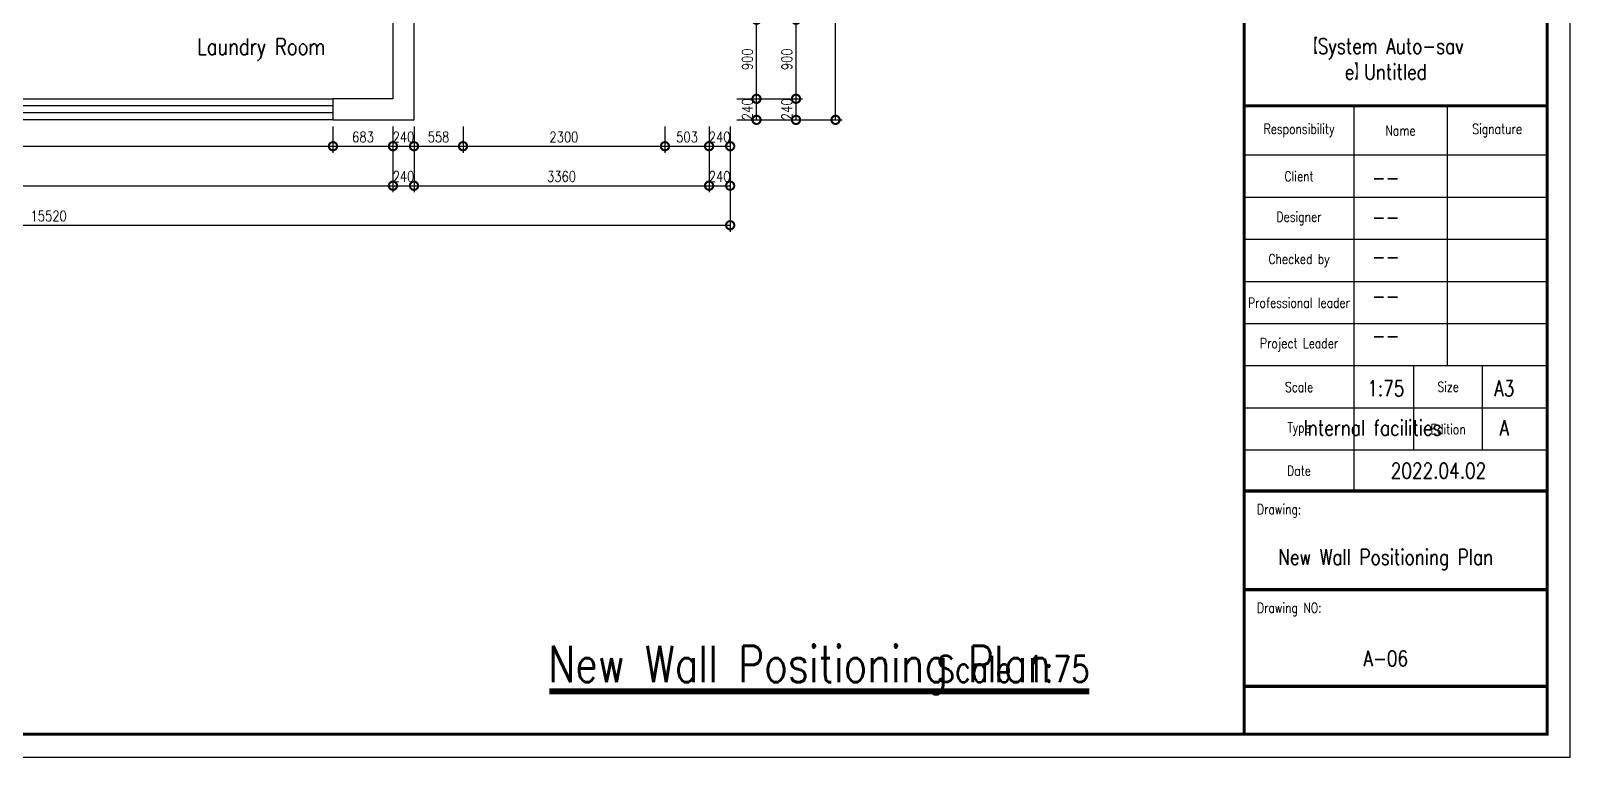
# Model space of a CAD drawing. Header units: millimetres. Extents: x 0 to 211505, y 0 to 22276.
# Drawn here: x 85973 to 103503, y 0 to 8272 of the extents above; entities that cross this region are included whole.
import ezdxf
from ezdxf.enums import TextEntityAlignment as Align

# ---------------------------------------------------------------- set-up
doc = ezdxf.new("R2010")
doc.units = ezdxf.units.MM
for name, color, linetype in [('P-墙体', 160, 'Continuous'), ('P-房间名', 2, 'Continuous'), ('P-标注', 44, 'Continuous'), ('P-玻璃窗', 136, 'Continuous'), ('V-文字', 50, 'Continuous')]:
    doc.layers.add(name, color=color, linetype=linetype)
doc.styles.add('标准', font='simplex.shx', dxfattribs={"width": 0.8, "bigfont": 'gbcbig.shx'})
doc.dimstyles.new('sjj_1-075', dxfattribs={"dimscale": 75, "dimtxt": 1.6, "dimasz": 2.5, "dimexe": 1, "dimexo": 1, "dimgap": 0.6, "dimtad": 1, "dimdec": 0, "dimzin": 12, "dimdsep": 46, "dimtxsty": '标准', "dimblk": 'DOTSMALL', "dimblk1": 'DOTSMALL', "dimblk2": 'DOTSMALL', "dimcen": 0.125, "dimclrd": 3, "dimclre": 3, "dimclrt": 14, "dimadec": 0, "dimazin": 0, "dimtfac": 1, "dimtdec": 0, "dimtix": 1, "dimtmove": 2, "dimatfit": 3, "dimldrblk": 'DOTSMALL', "dimfxl": 6, "dimfxlon": 1, "dimtvp": 1, "dimtolj": 1, "dimtzin": 0, "dimarcsym": 0})

# ---------------------------------------------------------------- blocks, each defined once
blk = doc.blocks.new('_DotSmall')
at = {"color": 0, "linetype": 'ByBlock', "const_width": 0.5}
blk.add_lwpolyline([(-0.0625, 0, 1), (0.0625, 0, 1)], format="xyb", close=True, dxfattribs=at)
blk = doc.blocks.new('*D1500')
at = {"layer": 'DEFPOINTS', "color": 0}
for p in [(94687, 18168), (95137, 18168), (94687, 7258)]:
    blk.add_point(p, dxfattribs=at)
at = {"layer": 'P-标注', "color": 3, "lineweight": -2}
for p, q in [((94762, 18168), (95212, 18168)), ((95137, 7258), (95137, 18168)), ((94762, 7258), (95212, 7258))]:
    blk.add_line(p, q, dxfattribs=at)
at = {"layer": 'P-标注', "color": 3, "lineweight": -2, "xscale": 187.5, "yscale": 187.5, "zscale": 187.5}
for p, rotation in [((95137, 18168), 89.99998127603163), ((95137, 7258), 269.9999812760316)]:
    blk.add_blockref('_DotSmall', p, dxfattribs=dict(at, rotation=rotation))
at = {"layer": 'P-标注', "color": 14, "insert": (95032, 12713), "char_height": 120, "attachment_point": 5, "rotation": 90, "style": '标准'}
blk.add_mtext('\\A1;10910', dxfattribs=at)
blk = doc.blocks.new('*D1501')
at = {"layer": 'DEFPOINTS', "color": 0}
for p in [(78417, 6508), (93937, 6508), (93937, 6058)]:
    blk.add_point(p, dxfattribs=at)
at = {"layer": 'P-标注', "color": 3, "lineweight": -2}
for p, q in [((78417, 6433), (78417, 5983)), ((93937, 6433), (93937, 5983)), ((78417, 6058), (93937, 6058))]:
    blk.add_line(p, q, dxfattribs=at)
at = {"layer": 'P-标注', "color": 3, "lineweight": -2, "xscale": 187.5, "yscale": 187.5, "zscale": 187.5, "rotation": 180}
blk.add_blockref('_DotSmall', (78417, 6058), dxfattribs=at)
at = {"layer": 'P-标注', "color": 3, "lineweight": -2, "xscale": 187.5, "yscale": 187.5, "zscale": 187.5}
blk.add_blockref('_DotSmall', (93937, 6058), dxfattribs=at)
at = {"layer": 'P-标注', "color": 14, "insert": (86177, 6163), "char_height": 120, "attachment_point": 5, "style": '标准'}
blk.add_mtext('\\A1;15520', dxfattribs=at)
blk = doc.blocks.new('*D1519')
at = {"layer": 'DEFPOINTS', "color": 0}
for p in [(94237, 7498), (94687, 7498), (94237, 7258)]:
    blk.add_point(p, dxfattribs=at)
at = {"layer": 'P-标注', "color": 3, "lineweight": -2}
for p, q in [((94312, 7498), (94762, 7498)), ((94687, 7258), (94687, 7498)), ((94312, 7258), (94762, 7258))]:
    blk.add_line(p, q, dxfattribs=at)
at = {"layer": 'P-标注', "color": 3, "lineweight": -2, "xscale": 187.5, "yscale": 187.5, "zscale": 187.5}
for p, rotation in [((94687, 7498), 269.9999812760311), ((94687, 7258), 89.99998127603108)]:
    blk.add_blockref('_DotSmall', p, dxfattribs=dict(at, rotation=rotation))
at = {"layer": 'P-标注', "color": 14, "insert": (94582, 7378), "char_height": 120, "attachment_point": 5, "rotation": 90, "style": '标准'}
blk.add_mtext('\\A1;240', dxfattribs=at)
blk = doc.blocks.new('*D1520')
at = {"layer": 'DEFPOINTS', "color": 0}
for p in [(94237, 8398), (94687, 8398), (94237, 7498)]:
    blk.add_point(p, dxfattribs=at)
at = {"layer": 'P-标注', "color": 3, "lineweight": -2}
for p, q in [((94312, 8398), (94762, 8398)), ((94687, 7498), (94687, 8398)), ((94312, 7498), (94762, 7498))]:
    blk.add_line(p, q, dxfattribs=at)
at = {"layer": 'P-标注', "color": 3, "lineweight": -2, "xscale": 187.5, "yscale": 187.5, "zscale": 187.5}
for p, rotation in [((94687, 8398), 89.99998127603155), ((94687, 7498), 269.9999812760315)]:
    blk.add_blockref('_DotSmall', p, dxfattribs=dict(at, rotation=rotation))
at = {"layer": 'P-标注', "color": 14, "insert": (94582, 7948), "char_height": 120, "attachment_point": 5, "rotation": 90, "style": '标准'}
blk.add_mtext('\\A1;900', dxfattribs=at)
blk = doc.blocks.new('*D1532')
at = {"layer": 'DEFPOINTS', "color": 0}
for p in [(81097, 6958), (90097, 6958), (90097, 6508)]:
    blk.add_point(p, dxfattribs=at)
at = {"layer": 'P-标注', "color": 3, "lineweight": -2}
for p, q in [((81097, 6883), (81097, 6433)), ((90097, 6883), (90097, 6433)), ((81097, 6508), (90097, 6508))]:
    blk.add_line(p, q, dxfattribs=at)
at = {"layer": 'P-标注', "color": 3, "lineweight": -2, "xscale": 187.5, "yscale": 187.5, "zscale": 187.5, "rotation": 180}
blk.add_blockref('_DotSmall', (81097, 6508), dxfattribs=at)
at = {"layer": 'P-标注', "color": 3, "lineweight": -2, "xscale": 187.5, "yscale": 187.5, "zscale": 187.5}
blk.add_blockref('_DotSmall', (90097, 6508), dxfattribs=at)
at = {"layer": 'P-标注', "color": 14, "insert": (85597, 6613), "char_height": 120, "attachment_point": 5, "style": '标准'}
blk.add_mtext('\\A1;9000', dxfattribs=at)
blk = doc.blocks.new('*D1533')
at = {"layer": 'DEFPOINTS', "color": 0}
for p in [(90097, 6958), (90337, 6958), (90337, 6508)]:
    blk.add_point(p, dxfattribs=at)
at = {"layer": 'P-标注', "color": 3, "lineweight": -2}
for p, q in [((90097, 6883), (90097, 6433)), ((90337, 6883), (90337, 6433)), ((90097, 6508), (90337, 6508))]:
    blk.add_line(p, q, dxfattribs=at)
at = {"layer": 'P-标注', "color": 3, "lineweight": -2, "xscale": 187.5, "yscale": 187.5, "zscale": 187.5}
blk.add_blockref('_DotSmall', (90097, 6508), dxfattribs=at)
at = {"layer": 'P-标注', "color": 3, "lineweight": -2, "xscale": 187.5, "yscale": 187.5, "zscale": 187.5, "rotation": 180}
blk.add_blockref('_DotSmall', (90337, 6508), dxfattribs=at)
at = {"layer": 'P-标注', "color": 14, "insert": (90217, 6613), "char_height": 120, "attachment_point": 5, "style": '标准'}
blk.add_mtext('\\A1;240', dxfattribs=at)
blk = doc.blocks.new('*D1534')
at = {"layer": 'DEFPOINTS', "color": 0}
for p in [(90337, 6958), (93697, 6958), (93697, 6508)]:
    blk.add_point(p, dxfattribs=at)
at = {"layer": 'P-标注', "color": 3, "lineweight": -2}
for p, q in [((90337, 6883), (90337, 6433)), ((93697, 6883), (93697, 6433)), ((90337, 6508), (93697, 6508))]:
    blk.add_line(p, q, dxfattribs=at)
at = {"layer": 'P-标注', "color": 3, "lineweight": -2, "xscale": 187.5, "yscale": 187.5, "zscale": 187.5, "rotation": 180}
blk.add_blockref('_DotSmall', (90337, 6508), dxfattribs=at)
at = {"layer": 'P-标注', "color": 3, "lineweight": -2, "xscale": 187.5, "yscale": 187.5, "zscale": 187.5}
blk.add_blockref('_DotSmall', (93697, 6508), dxfattribs=at)
at = {"layer": 'P-标注', "color": 14, "insert": (92017, 6613), "char_height": 120, "attachment_point": 5, "style": '标准'}
blk.add_mtext('\\A1;3360', dxfattribs=at)
blk = doc.blocks.new('*D1535')
at = {"layer": 'DEFPOINTS', "color": 0}
for p in [(93697, 6958), (93937, 6958), (93937, 6508)]:
    blk.add_point(p, dxfattribs=at)
at = {"layer": 'P-标注', "color": 3, "lineweight": -2}
for p, q in [((93697, 6883), (93697, 6433)), ((93937, 6883), (93937, 6433)), ((93697, 6508), (93937, 6508))]:
    blk.add_line(p, q, dxfattribs=at)
at = {"layer": 'P-标注', "color": 3, "lineweight": -2, "xscale": 187.5, "yscale": 187.5, "zscale": 187.5}
blk.add_blockref('_DotSmall', (93697, 6508), dxfattribs=at)
at = {"layer": 'P-标注', "color": 3, "lineweight": -2, "xscale": 187.5, "yscale": 187.5, "zscale": 187.5, "rotation": 180}
blk.add_blockref('_DotSmall', (93937, 6508), dxfattribs=at)
at = {"layer": 'P-标注', "color": 14, "insert": (93817, 6613), "char_height": 120, "attachment_point": 5, "style": '标准'}
blk.add_mtext('\\A1;240', dxfattribs=at)
blk = doc.blocks.new('*D1563')
at = {"layer": 'DEFPOINTS', "color": 0}
for p in [(93937, 7498), (94237, 7498), (93937, 7258)]:
    blk.add_point(p, dxfattribs=at)
at = {"layer": 'P-标注', "color": 3, "lineweight": -2}
for p, q in [((94012, 7498), (94312, 7498)), ((94237, 7258), (94237, 7498)), ((94012, 7258), (94312, 7258))]:
    blk.add_line(p, q, dxfattribs=at)
at = {"layer": 'P-标注', "color": 3, "lineweight": -2, "xscale": 187.5, "yscale": 187.5, "zscale": 187.5}
for p, rotation in [((94237, 7498), 269.9999812760311), ((94237, 7258), 89.99998127603108)]:
    blk.add_blockref('_DotSmall', p, dxfattribs=dict(at, rotation=rotation))
at = {"layer": 'P-标注', "color": 14, "insert": (94132, 7378), "char_height": 120, "attachment_point": 5, "rotation": 90, "style": '标准'}
blk.add_mtext('\\A1;240', dxfattribs=at)
blk = doc.blocks.new('*D1564')
at = {"layer": 'DEFPOINTS', "color": 0}
for p in [(93937, 8398), (94237, 8398), (93937, 7498)]:
    blk.add_point(p, dxfattribs=at)
at = {"layer": 'P-标注', "color": 3, "lineweight": -2}
for p, q in [((94012, 8398), (94312, 8398)), ((94237, 7498), (94237, 8398)), ((94012, 7498), (94312, 7498))]:
    blk.add_line(p, q, dxfattribs=at)
at = {"layer": 'P-标注', "color": 3, "lineweight": -2, "xscale": 187.5, "yscale": 187.5, "zscale": 187.5}
for p, rotation in [((94237, 8398), 89.99998127603155), ((94237, 7498), 269.9999812760315)]:
    blk.add_blockref('_DotSmall', p, dxfattribs=dict(at, rotation=rotation))
at = {"layer": 'P-标注', "color": 14, "insert": (94132, 7948), "char_height": 120, "attachment_point": 5, "rotation": 90, "style": '标准'}
blk.add_mtext('\\A1;900', dxfattribs=at)
blk = doc.blocks.new('*D1577')
at = {"layer": 'DEFPOINTS', "color": 0}
for p in [(81816, 7258), (89414, 7258), (89414, 6958)]:
    blk.add_point(p, dxfattribs=at)
at = {"layer": 'P-标注', "color": 3, "lineweight": -2}
for p, q in [((81816, 7183), (81816, 6883)), ((89414, 7183), (89414, 6883)), ((81816, 6958), (89414, 6958))]:
    blk.add_line(p, q, dxfattribs=at)
at = {"layer": 'P-标注', "color": 3, "lineweight": -2, "xscale": 187.5, "yscale": 187.5, "zscale": 187.5, "rotation": 180}
blk.add_blockref('_DotSmall', (81816, 6958), dxfattribs=at)
at = {"layer": 'P-标注', "color": 3, "lineweight": -2, "xscale": 187.5, "yscale": 187.5, "zscale": 187.5}
blk.add_blockref('_DotSmall', (89414, 6958), dxfattribs=at)
at = {"layer": 'P-标注', "color": 14, "insert": (85615, 7063), "char_height": 120, "attachment_point": 5, "style": '标准'}
blk.add_mtext('\\A1;7599', dxfattribs=at)
blk = doc.blocks.new('*D1578')
at = {"layer": 'DEFPOINTS', "color": 0}
for p in [(89414, 7258), (90097, 7258), (90097, 6958)]:
    blk.add_point(p, dxfattribs=at)
at = {"layer": 'P-标注', "color": 3, "lineweight": -2}
for p, q in [((89414, 7183), (89414, 6883)), ((90097, 7183), (90097, 6883)), ((89414, 6958), (90097, 6958))]:
    blk.add_line(p, q, dxfattribs=at)
at = {"layer": 'P-标注', "color": 3, "lineweight": -2, "xscale": 187.5, "yscale": 187.5, "zscale": 187.5, "rotation": 180}
blk.add_blockref('_DotSmall', (89414, 6958), dxfattribs=at)
at = {"layer": 'P-标注', "color": 3, "lineweight": -2, "xscale": 187.5, "yscale": 187.5, "zscale": 187.5}
blk.add_blockref('_DotSmall', (90097, 6958), dxfattribs=at)
at = {"layer": 'P-标注', "color": 14, "insert": (89756, 7063), "char_height": 120, "attachment_point": 5, "style": '标准'}
blk.add_mtext('\\A1;683', dxfattribs=at)
blk = doc.blocks.new('*D1579')
at = {"layer": 'DEFPOINTS', "color": 0}
for p in [(90097, 7258), (90337, 7258), (90337, 6958)]:
    blk.add_point(p, dxfattribs=at)
at = {"layer": 'P-标注', "color": 3, "lineweight": -2}
for p, q in [((90097, 7183), (90097, 6883)), ((90337, 7183), (90337, 6883)), ((90097, 6958), (90337, 6958))]:
    blk.add_line(p, q, dxfattribs=at)
at = {"layer": 'P-标注', "color": 3, "lineweight": -2, "xscale": 187.5, "yscale": 187.5, "zscale": 187.5}
blk.add_blockref('_DotSmall', (90097, 6958), dxfattribs=at)
at = {"layer": 'P-标注', "color": 3, "lineweight": -2, "xscale": 187.5, "yscale": 187.5, "zscale": 187.5, "rotation": 180}
blk.add_blockref('_DotSmall', (90337, 6958), dxfattribs=at)
at = {"layer": 'P-标注', "color": 14, "insert": (90217, 7063), "char_height": 120, "attachment_point": 5, "style": '标准'}
blk.add_mtext('\\A1;240', dxfattribs=at)
blk = doc.blocks.new('*D1580')
at = {"layer": 'DEFPOINTS', "color": 0}
for p in [(90337, 7258), (90895, 7258), (90895, 6958)]:
    blk.add_point(p, dxfattribs=at)
at = {"layer": 'P-标注', "color": 3, "lineweight": -2}
for p, q in [((90337, 7183), (90337, 6883)), ((90895, 7183), (90895, 6883)), ((90337, 6958), (90895, 6958))]:
    blk.add_line(p, q, dxfattribs=at)
at = {"layer": 'P-标注', "color": 3, "lineweight": -2, "xscale": 187.5, "yscale": 187.5, "zscale": 187.5, "rotation": 180}
blk.add_blockref('_DotSmall', (90337, 6958), dxfattribs=at)
at = {"layer": 'P-标注', "color": 3, "lineweight": -2, "xscale": 187.5, "yscale": 187.5, "zscale": 187.5}
blk.add_blockref('_DotSmall', (90895, 6958), dxfattribs=at)
at = {"layer": 'P-标注', "color": 14, "insert": (90616, 7063), "char_height": 120, "attachment_point": 5, "style": '标准'}
blk.add_mtext('\\A1;558', dxfattribs=at)
blk = doc.blocks.new('*D1581')
at = {"layer": 'DEFPOINTS', "color": 0}
for p in [(90895, 7258), (93194, 7258), (93194, 6958)]:
    blk.add_point(p, dxfattribs=at)
at = {"layer": 'P-标注', "color": 3, "lineweight": -2}
for p, q in [((90895, 7183), (90895, 6883)), ((93194, 7183), (93194, 6883)), ((90895, 6958), (93194, 6958))]:
    blk.add_line(p, q, dxfattribs=at)
at = {"layer": 'P-标注', "color": 3, "lineweight": -2, "xscale": 187.5, "yscale": 187.5, "zscale": 187.5, "rotation": 180}
blk.add_blockref('_DotSmall', (90895, 6958), dxfattribs=at)
at = {"layer": 'P-标注', "color": 3, "lineweight": -2, "xscale": 187.5, "yscale": 187.5, "zscale": 187.5}
blk.add_blockref('_DotSmall', (93194, 6958), dxfattribs=at)
at = {"layer": 'P-标注', "color": 14, "insert": (92044, 7063), "char_height": 120, "attachment_point": 5, "style": '标准'}
blk.add_mtext('\\A1;2300', dxfattribs=at)
blk = doc.blocks.new('*D1582')
at = {"layer": 'DEFPOINTS', "color": 0}
for p in [(93194, 7258), (93697, 7258), (93697, 6958)]:
    blk.add_point(p, dxfattribs=at)
at = {"layer": 'P-标注', "color": 3, "lineweight": -2}
for p, q in [((93194, 7183), (93194, 6883)), ((93697, 7183), (93697, 6883)), ((93194, 6958), (93697, 6958))]:
    blk.add_line(p, q, dxfattribs=at)
at = {"layer": 'P-标注', "color": 3, "lineweight": -2, "xscale": 187.5, "yscale": 187.5, "zscale": 187.5, "rotation": 180}
blk.add_blockref('_DotSmall', (93194, 6958), dxfattribs=at)
at = {"layer": 'P-标注', "color": 3, "lineweight": -2, "xscale": 187.5, "yscale": 187.5, "zscale": 187.5}
blk.add_blockref('_DotSmall', (93697, 6958), dxfattribs=at)
at = {"layer": 'P-标注', "color": 14, "insert": (93446, 7063), "char_height": 120, "attachment_point": 5, "style": '标准'}
blk.add_mtext('\\A1;503', dxfattribs=at)
blk = doc.blocks.new('*D1583')
at = {"layer": 'DEFPOINTS', "color": 0}
for p in [(93697, 7258), (93937, 7258), (93937, 6958)]:
    blk.add_point(p, dxfattribs=at)
at = {"layer": 'P-标注', "color": 3, "lineweight": -2}
for p, q in [((93697, 7183), (93697, 6883)), ((93937, 7183), (93937, 6883)), ((93697, 6958), (93937, 6958))]:
    blk.add_line(p, q, dxfattribs=at)
at = {"layer": 'P-标注', "color": 3, "lineweight": -2, "xscale": 187.5, "yscale": 187.5, "zscale": 187.5}
blk.add_blockref('_DotSmall', (93697, 6958), dxfattribs=at)
at = {"layer": 'P-标注', "color": 3, "lineweight": -2, "xscale": 187.5, "yscale": 187.5, "zscale": 187.5, "rotation": 180}
blk.add_blockref('_DotSmall', (93937, 6958), dxfattribs=at)
at = {"layer": 'P-标注', "color": 14, "insert": (93817, 7063), "char_height": 120, "attachment_point": 5, "style": '标准'}
blk.add_mtext('\\A1;240', dxfattribs=at)
blk = doc.blocks.new('home_blk_128')
at = {"layer": 'P-玻璃窗'}
blk.add_lwpolyline([(243237.118834, 18545), (235638.464126, 18545), (235638.464126, 18785), (243237.118834, 18785)], close=True, dxfattribs=at)
for points in [[(243237.118834, 18705), (235638.464126, 18705)], [(243237.118834, 18625), (235638.464126, 18625)]]:
    blk.add_lwpolyline(points, dxfattribs=at)
blk = doc.blocks.new('title_block_a3')
at = {"color": 142}
for p, q in [((420, 0), (420, 297)), ((387.15, 98.9), (387.15, 40.4)), ((401.32, 98.9), (401.32, 59.4)), ((416.5, 91.4), (370.5, 91.4)), ((416.5, 85), (370.5, 85)), ((416.5, 78.6), (370.5, 78.6)), ((416.5, 72.2), (370.5, 72.2)), ((416.5, 65.8), (370.5, 65.8)), ((416.5, 59.4), (370.5, 59.4)), ((396.28, 46.77), (396.28, 59.4)), ((406.66, 46.77), (406.66, 59.4)), ((416.5, 53), (370.5, 53)), ((416.5, 46.6), (370.5, 46.6)), ((416.5, 40.4), (370.5, 40.4)), ((0, 0), (420, 0))]:
    blk.add_line(p, q, dxfattribs=at)
at = {"color": 142, "const_width": 0.5}
blk.add_lwpolyline([(3.5, 293.5), (416.5, 293.5), (416.5, 3.5), (3.5, 3.5)], close=True, dxfattribs=at)
at = {"color": 142, "ltscale": 2, "const_width": 0.5}
blk.add_lwpolyline([(370.5, 293.5), (370.5, 3.5)], dxfattribs=at)
at = {"color": 142, "const_width": 0.5}
for points in [[(370.5, 98.9), (416.5, 98.9)], [(370.43, 40.4), (416.5, 40.4)], [(370.5, 25.43), (416.5, 25.43)], [(370.5, 10.75), (416.5, 10.75)]]:
    blk.add_lwpolyline(points, dxfattribs=at)
at = {"color": 142, "ltscale": 2, "char_height": 1.5, "style": '标准'}
for s, insert, width, attachment_point in [('Responsibility', (378.83, 95.15), 16.6528, 5), ('Name', (394.24, 95.15), 14.1701, 5), ('Signature', (408.91, 95.15), 15.1772, 5), ('Client', (378.83, 88.2), 16.6528, 5), ('Designer ', (378.83, 81.8), 16.6528, 5), ('Checked by ', (378.83, 75.4), 16.6528, 5), ('Professional leader ', (378.83, 69), 16.6528, 5), ('Project Leader', (378.83, 62.6), 16.6528, 5), ('Scale', (378.83, 56.2), 16.6528, 5), ('Size', (401.47, 56.24), 10.3772, 5), ('Type', (378.83, 49.8), 16.6528, 5), ('Edition', (401.47, 49.8), 10.3772, 5), ('Date', (378.83, 43.5), 16.6528, 5), ('Drawing:', (372.44, 38.4), 44, 1), ('Drawing NO: ', (372.44, 23.43), 43.9606, 1)]:
    blk.add_mtext(s, dxfattribs=dict(at, insert=insert, width=width, attachment_point=attachment_point))
blk = doc.blocks.new('sjj_图纸名称3')
at = {"color": 142, "const_width": 0.885}
blk.add_lwpolyline([(0, 0), (82, 0)], dxfattribs=at)
at = {"color": 51, "style": '标准', "width": 0.8, "flags": 8}
blk.add_attdef('t_图纸标题', (-0.19, 1.39), '', height=5.5, dxfattribs=at)
at = {"color": 51, "style": '标准', "width": 0.8}
blk.add_attdef('t_标题比例', text='', height=4, dxfattribs=at).set_placement((82, 1.39), align=Align.RIGHT)

msp = doc.modelspace()

# ---------------------------------------------------------------- linework, layer by layer
at = {"layer": 'P-墙体'}
for p, q in [((90337.2, 7257.8), (90337.2, 8997.8)), ((90097.2, 8397.8), (90097.2, 7497.8)), ((90097.2, 7497.8), (89414.3, 7497.8)), ((89414.3, 7497.8), (89414.3, 7257.8)), ((89414.3, 7257.8), (90337.2, 7257.8))]:
    msp.add_line(p, q, dxfattribs=at)

# ---------------------------------------------------------------- block references
at = {"color": 0, "linetype": 'ByBlock', "xscale": 75.00187504687618, "yscale": 75.00187504687618, "zscale": 75.00187504687618}
msp.add_blockref('title_block_a3', (72001.8, 0), dxfattribs=at)
at = {"layer": 'P-玻璃窗', "color": 0, "linetype": 'ByBlock'}
msp.add_blockref('home_blk_128', (-153822.8, -11287.2), dxfattribs=at)
at = {"layer": 'V-文字', "color": 0, "linetype": 'ByBlock', "xscale": 75.00187504687618, "yscale": 75.00187504687618, "zscale": 75.00187504687618}
msp.add_blockref('sjj_图纸名称3', (91877.3, 750), dxfattribs=at).add_auto_attribs({'t_图纸标题': 'New Wall Positioning Plan', 't_标题比例': 'Scale 1:75'})

# ---------------------------------------------------------------- texts
at = {"layer": 'P-房间名', "insert": (88597.2, 8060.3), "char_height": 187.5, "attachment_point": 5, "style": '标准'}
msp.add_mtext('Laundry Room', dxfattribs=at)
at = {"layer": 'V-文字', "attachment_point": 5, "style": '标准'}
for s, insert, char_height in [('【System Auto-sav\\Pe】Untitled', (101402.5, 7950.2), 176.254), ('--', (101402.5, 6600.2), 176.25), ('--', (101402.5, 6150.2), 176.25), ('--', (101402.5, 5700.1), 176.25), ('--', (101402.5, 5250.1), 176.25), ('--', (101402.5, 4800.1), 176.25), ('1:75', (101402.5, 4200.1), 176.25), ('A3', (102752.6, 4200.1), 176.25), ('Internal facilities', (101252.5, 3750.1), 176.254), ('A', (102752.6, 3750.1), 176.3), ('2022.04.02', (102002.6, 3262.6), 176.25), ('New Wall Positioning Plan', (101402.5, 2250.1), 176.254), ('A-06', (101402.5, 1125), 176.25)]:
    msp.add_mtext(s, dxfattribs=dict(at, insert=insert, char_height=char_height))

# ---------------------------------------------------------------- dimensions: what is measured, and where the dimension line sits
at = {"layer": 'P-标注'}
for base, p1, p2, picture, middle in [((95137.2, 18167.8), (94687.2, 7257.8), (94687.2, 18167.8), '*D1500', (95032.2, 12712.8)), ((94237.2, 8397.8), (93937.2, 7497.8), (93937.2, 8397.8), '*D1564', (94132.2, 7947.8)), ((94687.2, 8397.8), (94237.2, 7497.8), (94237.2, 8397.8), '*D1520', (94582.2, 7947.8)), ((94237.2, 7497.8), (93937.2, 7257.8), (93937.2, 7497.8), '*D1563', (94132.2, 7377.8)), ((94687.2, 7497.8), (94237.2, 7257.8), (94237.2, 7497.8), '*D1519', (94582.2, 7377.8))]:
    dim = msp.add_linear_dim(base=base, p1=p1, p2=p2, angle=89.99998, dimstyle='sjj_1-075', dxfattribs=at)
    dim.commit()
    dim.dimension.update_dxf_attribs({"geometry": picture, "text_midpoint": middle})
for base, p1, p2, picture, middle in [((89414.3, 6957.8), (81815.6, 7257.8), (89414.3, 7257.8), '*D1577', (85614.9, 7062.8)), ((90097.2, 6957.8), (89414.3, 7257.8), (90097.2, 7257.8), '*D1578', (89755.7, 7062.8)), ((90337.2, 6957.8), (90097.2, 7257.8), (90337.2, 7257.8), '*D1579', (90217.2, 7062.8)), ((90894.6881, 6957.8178), (90337.1544, 7257.8178), (90894.6881, 7257.8178), '*D1580', (90615.9212, 7062.8178)), ((93194.2284, 6957.8178), (90894.6881, 7257.8178), (93194.2284, 7257.8178), '*D1581', (92044.4582, 7062.8178)), ((93697.2, 6957.8), (93194.2, 7257.8), (93697.2, 7257.8), '*D1582', (93445.7, 7062.8)), ((93937.2, 6957.8), (93697.2, 7257.8), (93937.2, 7257.8), '*D1583', (93817.2, 7062.8)), ((90097.2, 6507.8), (81097.2, 6957.8), (90097.2, 6957.8), '*D1532', (85597.2, 6612.8)), ((90337.2, 6507.8), (90097.2, 6957.8), (90337.2, 6957.8), '*D1533', (90217.2, 6612.8)), ((93697.2, 6507.8), (90337.2, 6957.8), (93697.2, 6957.8), '*D1534', (92017.2, 6612.8)), ((93937.2, 6507.8), (93697.2, 6957.8), (93937.2, 6957.8), '*D1535', (93817.2, 6612.8)), ((93937.2, 6057.8), (78417.2, 6507.8), (93937.2, 6507.8), '*D1501', (86177.2, 6162.8))]:
    dim = msp.add_linear_dim(base=base, p1=p1, p2=p2, dimstyle='sjj_1-075', dxfattribs=at)
    dim.commit()
    dim.dimension.update_dxf_attribs({"geometry": picture, "text_midpoint": middle})

doc.saveas('drawing.dxf')
